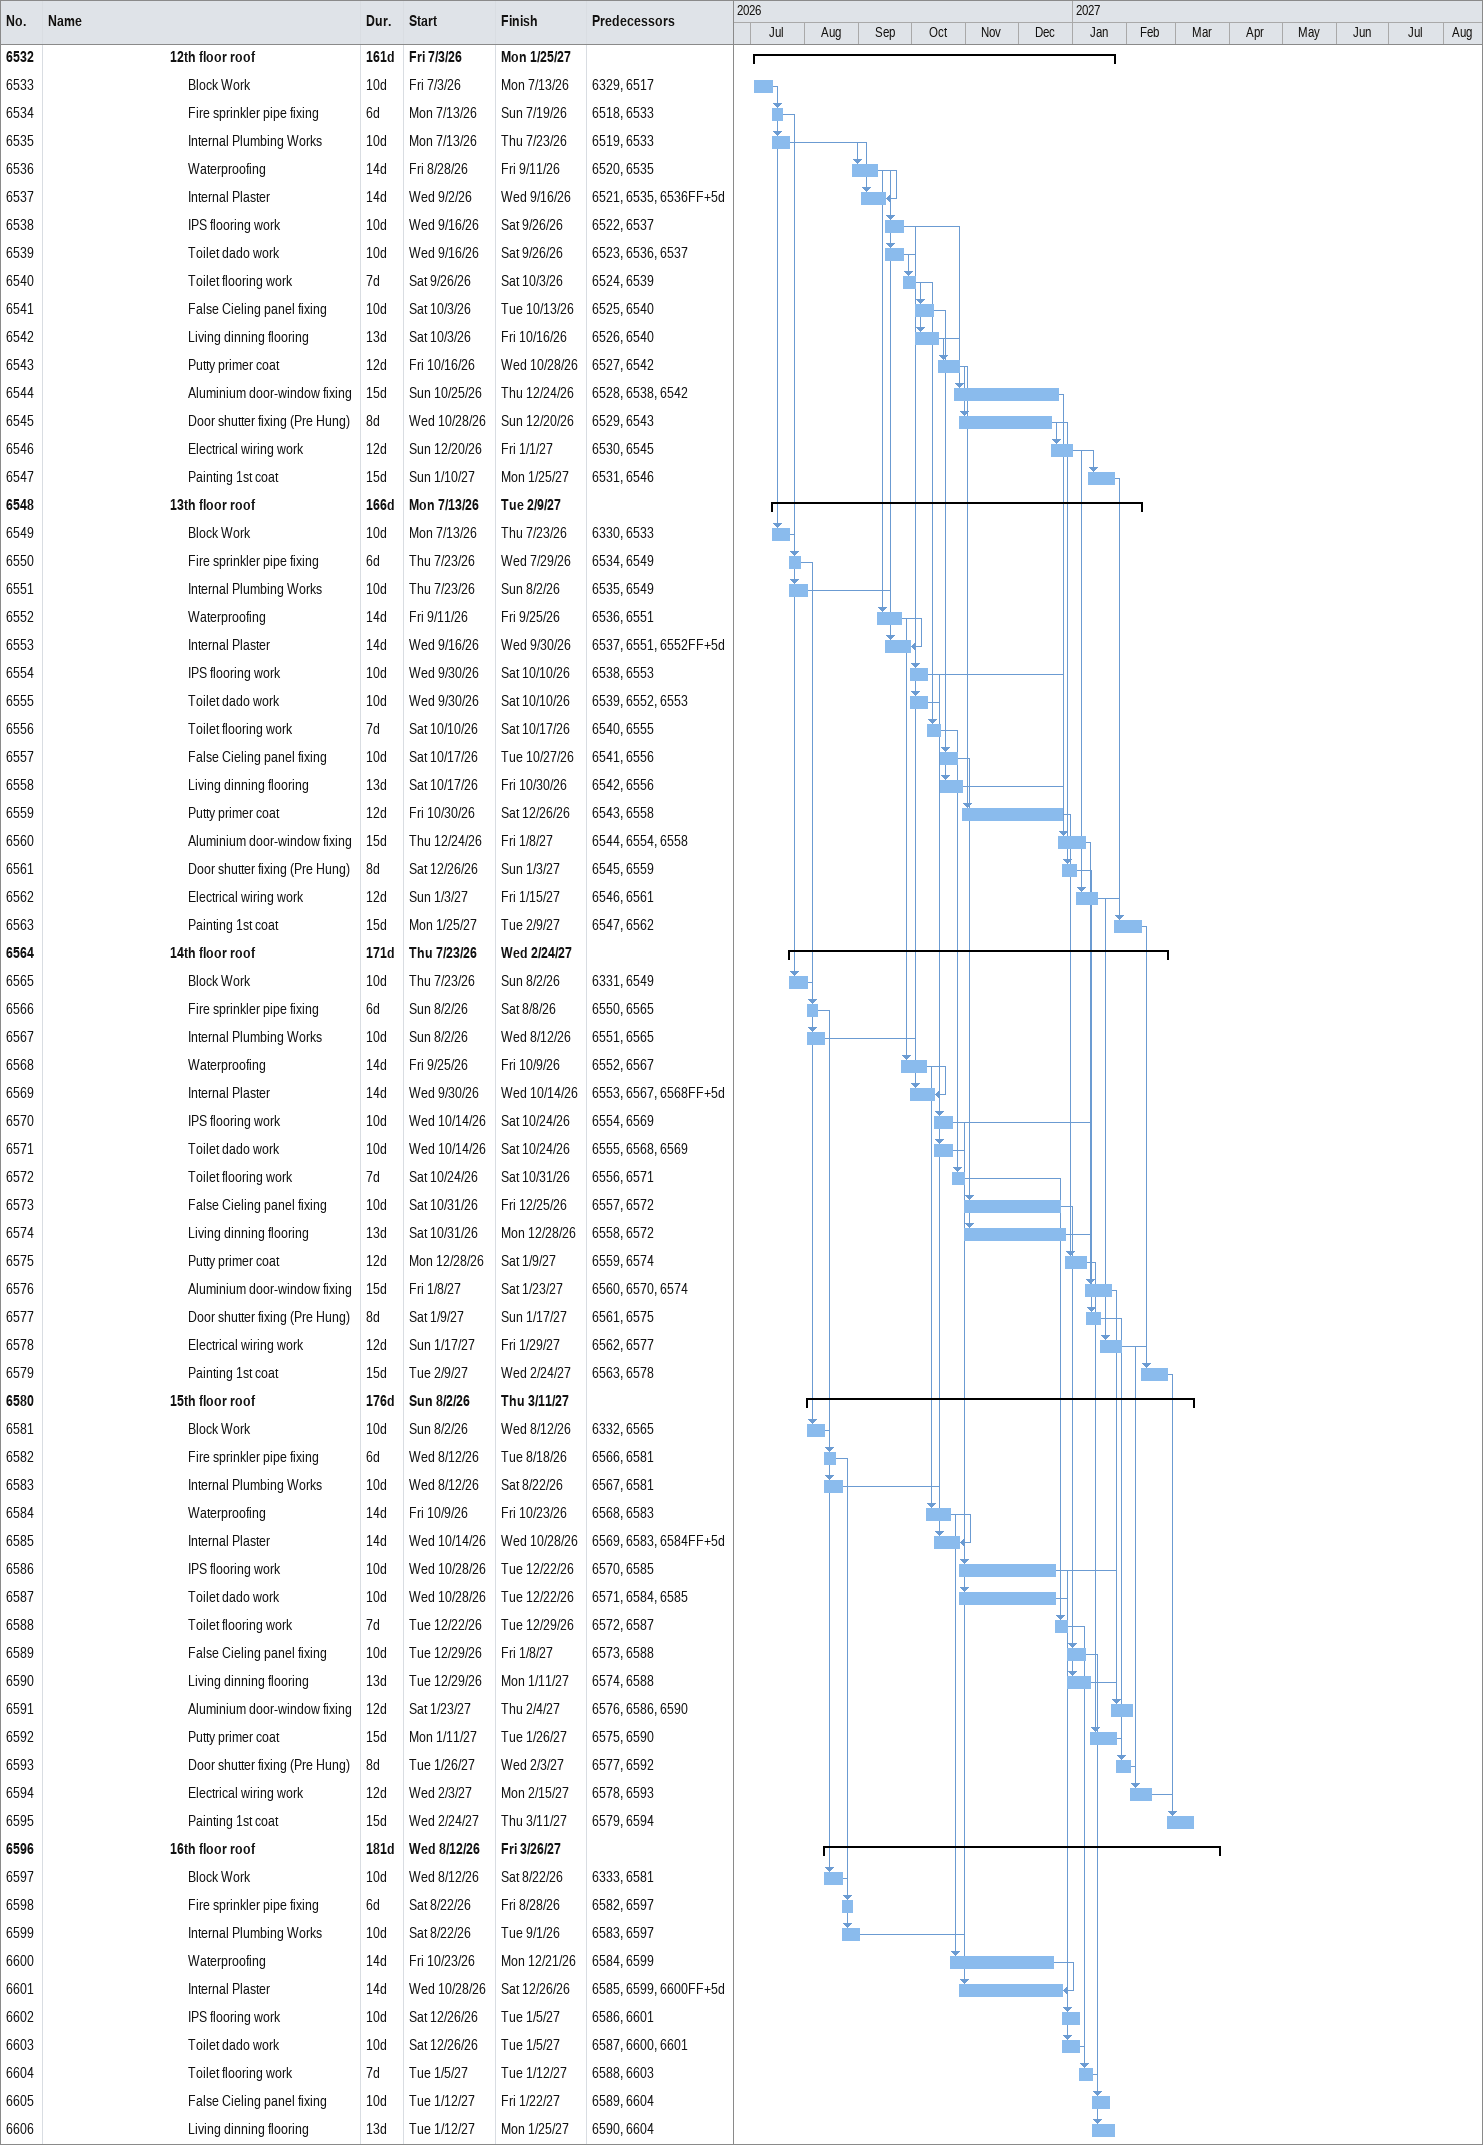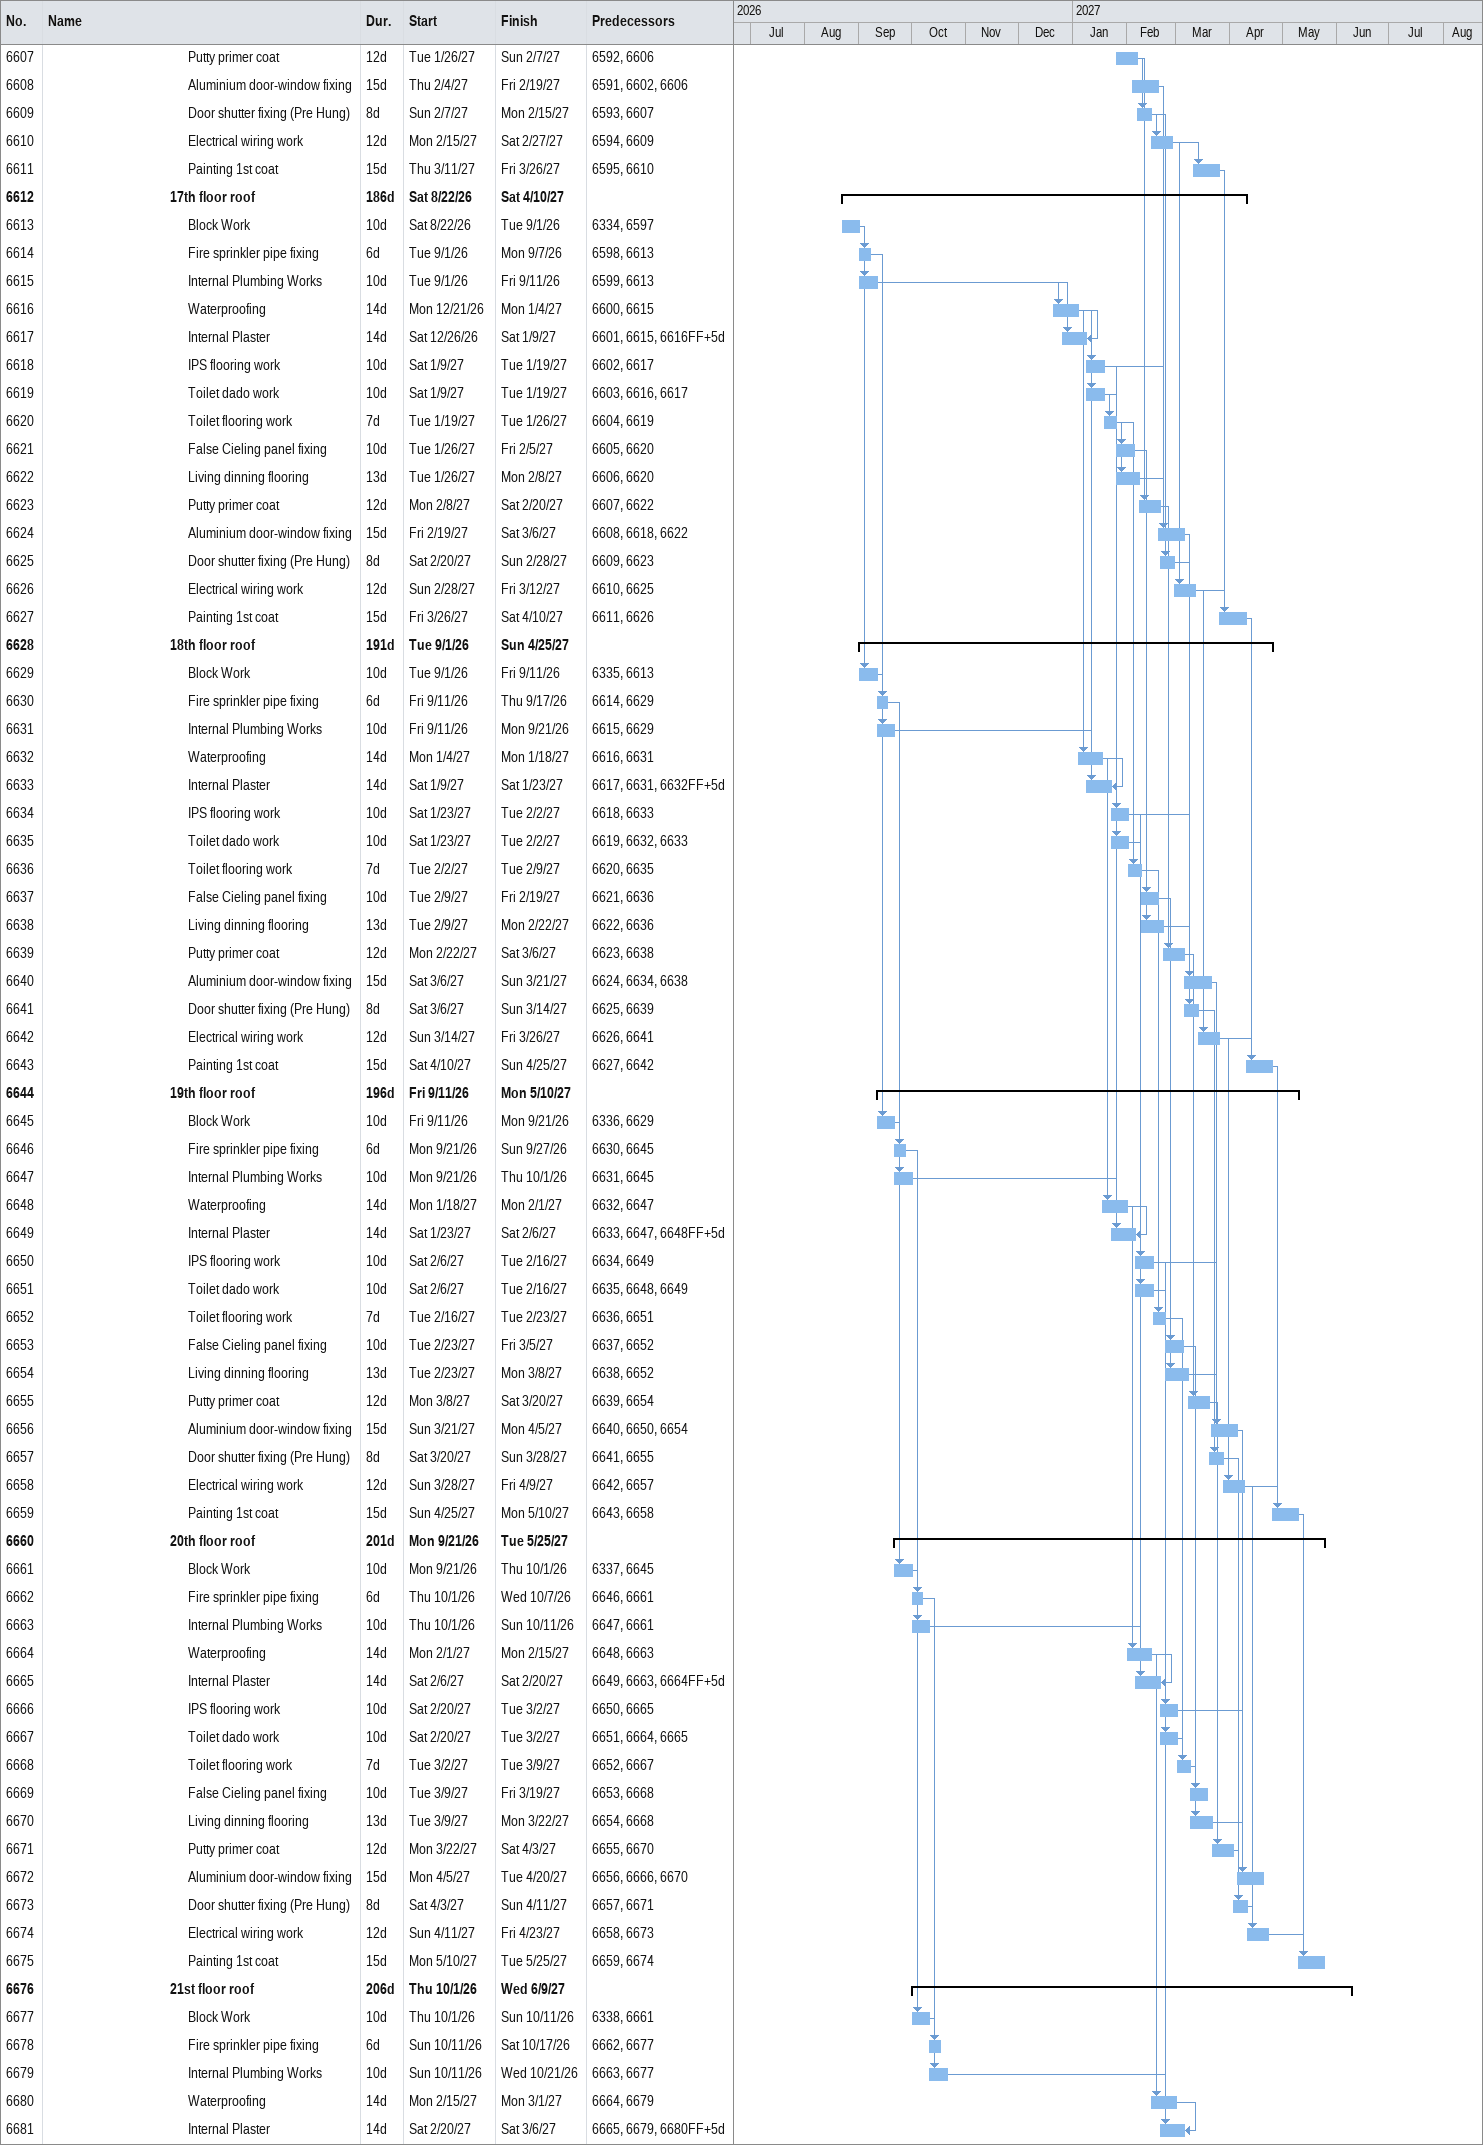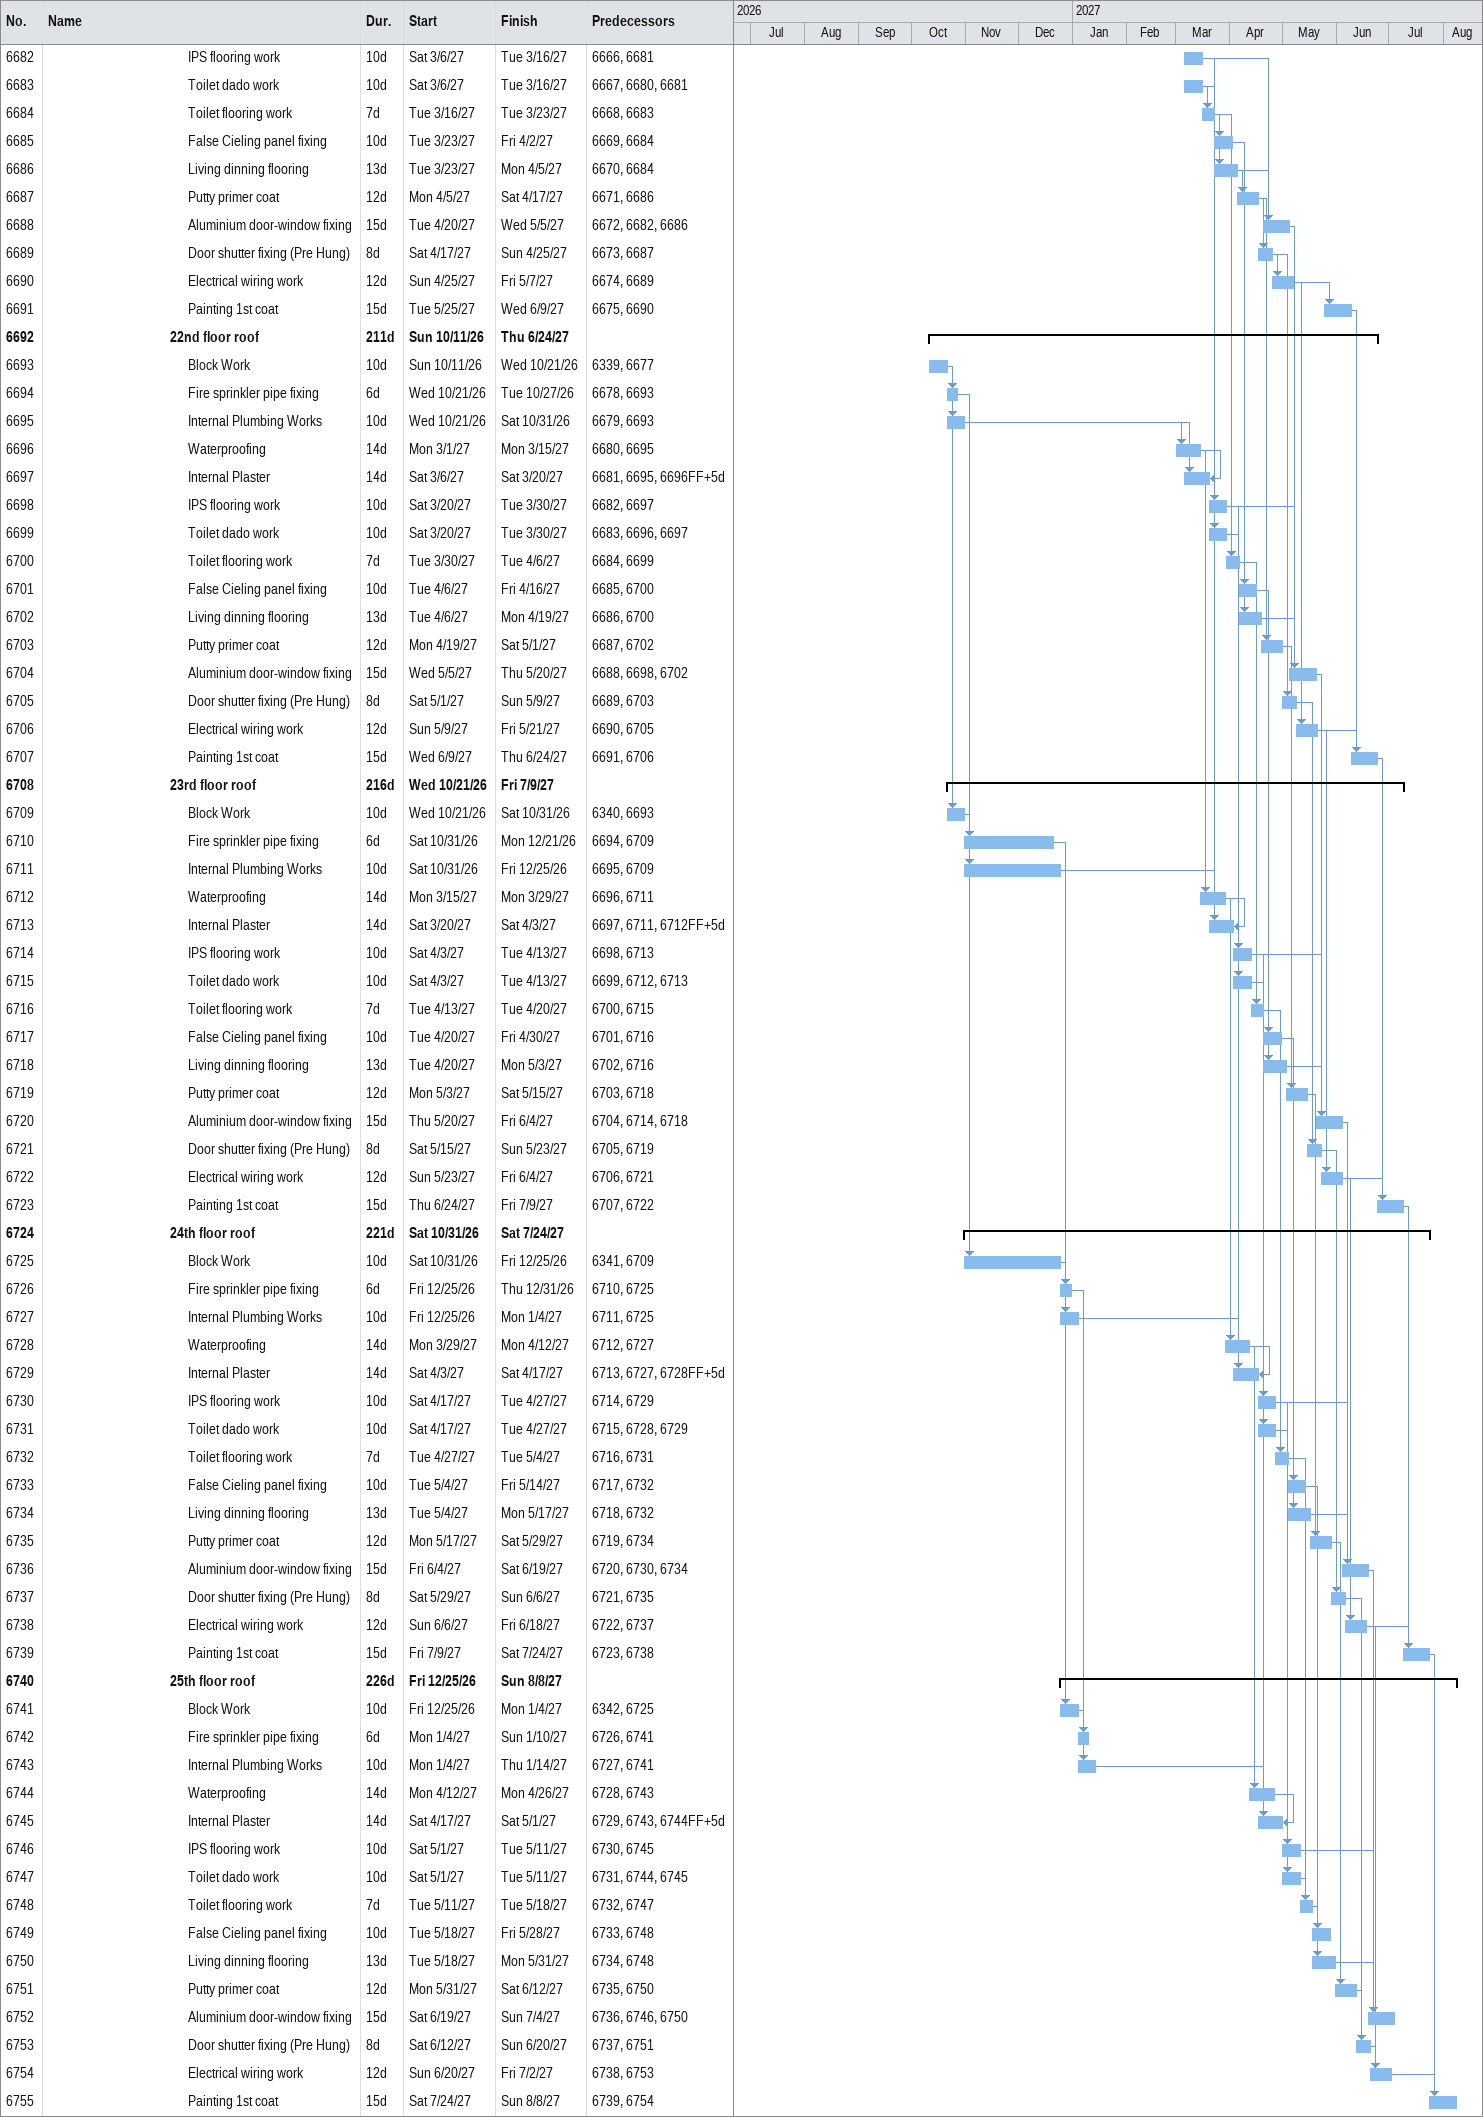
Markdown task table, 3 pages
| ID | Level | Task | Duration | Start | Finish | Predecessors |
|---|---|---|---|---|---|---|
| 6532 | 8 | **12th floor roof** | 161d | 2026-07-03 | 2027-01-25 |  |
| 6533 | 9 | Block Work | 10d | 2026-07-03 | 2026-07-13 | 6329, 6517 |
| 6534 | 9 | Fire sprinkler pipe fixing | 6d | 2026-07-13 | 2026-07-19 | 6518, 6533 |
| 6535 | 9 | Internal Plumbing Works | 10d | 2026-07-13 | 2026-07-23 | 6519, 6533 |
| 6536 | 9 | Waterproofing | 14d | 2026-08-28 | 2026-09-11 | 6520, 6535 |
| 6537 | 9 | Internal Plaster | 14d | 2026-09-02 | 2026-09-16 | 6521, 6535, 6536FF+5d |
| 6538 | 9 | IPS flooring work | 10d | 2026-09-16 | 2026-09-26 | 6522, 6537 |
| 6539 | 9 | Toilet dado work | 10d | 2026-09-16 | 2026-09-26 | 6523, 6536, 6537 |
| 6540 | 9 | Toilet flooring work | 7d | 2026-09-26 | 2026-10-03 | 6524, 6539 |
| 6541 | 9 | False Cieling panel fixing | 10d | 2026-10-03 | 2026-10-13 | 6525, 6540 |
| 6542 | 9 | Living dinning flooring | 13d | 2026-10-03 | 2026-10-16 | 6526, 6540 |
| 6543 | 9 | Putty primer coat | 12d | 2026-10-16 | 2026-10-28 | 6527, 6542 |
| 6544 | 9 | Aluminium door-window fixing | 15d | 2026-10-25 | 2026-12-24 | 6528, 6538, 6542 |
| 6545 | 9 | Door shutter fixing (Pre Hung) | 8d | 2026-10-28 | 2026-12-20 | 6529, 6543 |
| 6546 | 9 | Electrical wiring work | 12d | 2026-12-20 | 2027-01-01 | 6530, 6545 |
| 6547 | 9 | Painting 1st coat | 15d | 2027-01-10 | 2027-01-25 | 6531, 6546 |
| 6548 | 8 | **13th floor roof** | 166d | 2026-07-13 | 2027-02-09 |  |
| 6549 | 9 | Block Work | 10d | 2026-07-13 | 2026-07-23 | 6330, 6533 |
| 6550 | 9 | Fire sprinkler pipe fixing | 6d | 2026-07-23 | 2026-07-29 | 6534, 6549 |
| 6551 | 9 | Internal Plumbing Works | 10d | 2026-07-23 | 2026-08-02 | 6535, 6549 |
| 6552 | 9 | Waterproofing | 14d | 2026-09-11 | 2026-09-25 | 6536, 6551 |
| 6553 | 9 | Internal Plaster | 14d | 2026-09-16 | 2026-09-30 | 6537, 6551, 6552FF+5d |
| 6554 | 9 | IPS flooring work | 10d | 2026-09-30 | 2026-10-10 | 6538, 6553 |
| 6555 | 9 | Toilet dado work | 10d | 2026-09-30 | 2026-10-10 | 6539, 6552, 6553 |
| 6556 | 9 | Toilet flooring work | 7d | 2026-10-10 | 2026-10-17 | 6540, 6555 |
| 6557 | 9 | False Cieling panel fixing | 10d | 2026-10-17 | 2026-10-27 | 6541, 6556 |
| 6558 | 9 | Living dinning flooring | 13d | 2026-10-17 | 2026-10-30 | 6542, 6556 |
| 6559 | 9 | Putty primer coat | 12d | 2026-10-30 | 2026-12-26 | 6543, 6558 |
| 6560 | 9 | Aluminium door-window fixing | 15d | 2026-12-24 | 2027-01-08 | 6544, 6554, 6558 |
| 6561 | 9 | Door shutter fixing (Pre Hung) | 8d | 2026-12-26 | 2027-01-03 | 6545, 6559 |
| 6562 | 9 | Electrical wiring work | 12d | 2027-01-03 | 2027-01-15 | 6546, 6561 |
| 6563 | 9 | Painting 1st coat | 15d | 2027-01-25 | 2027-02-09 | 6547, 6562 |
| 6564 | 8 | **14th floor roof** | 171d | 2026-07-23 | 2027-02-24 |  |
| 6565 | 9 | Block Work | 10d | 2026-07-23 | 2026-08-02 | 6331, 6549 |
| 6566 | 9 | Fire sprinkler pipe fixing | 6d | 2026-08-02 | 2026-08-08 | 6550, 6565 |
| 6567 | 9 | Internal Plumbing Works | 10d | 2026-08-02 | 2026-08-12 | 6551, 6565 |
| 6568 | 9 | Waterproofing | 14d | 2026-09-25 | 2026-10-09 | 6552, 6567 |
| 6569 | 9 | Internal Plaster | 14d | 2026-09-30 | 2026-10-14 | 6553, 6567, 6568FF+5d |
| 6570 | 9 | IPS flooring work | 10d | 2026-10-14 | 2026-10-24 | 6554, 6569 |
| 6571 | 9 | Toilet dado work | 10d | 2026-10-14 | 2026-10-24 | 6555, 6568, 6569 |
| 6572 | 9 | Toilet flooring work | 7d | 2026-10-24 | 2026-10-31 | 6556, 6571 |
| 6573 | 9 | False Cieling panel fixing | 10d | 2026-10-31 | 2026-12-25 | 6557, 6572 |
| 6574 | 9 | Living dinning flooring | 13d | 2026-10-31 | 2026-12-28 | 6558, 6572 |
| 6575 | 9 | Putty primer coat | 12d | 2026-12-28 | 2027-01-09 | 6559, 6574 |
| 6576 | 9 | Aluminium door-window fixing | 15d | 2027-01-08 | 2027-01-23 | 6560, 6570, 6574 |
| 6577 | 9 | Door shutter fixing (Pre Hung) | 8d | 2027-01-09 | 2027-01-17 | 6561, 6575 |
| 6578 | 9 | Electrical wiring work | 12d | 2027-01-17 | 2027-01-29 | 6562, 6577 |
| 6579 | 9 | Painting 1st coat | 15d | 2027-02-09 | 2027-02-24 | 6563, 6578 |
| 6580 | 8 | **15th floor roof** | 176d | 2026-08-02 | 2027-03-11 |  |
| 6581 | 9 | Block Work | 10d | 2026-08-02 | 2026-08-12 | 6332, 6565 |
| 6582 | 9 | Fire sprinkler pipe fixing | 6d | 2026-08-12 | 2026-08-18 | 6566, 6581 |
| 6583 | 9 | Internal Plumbing Works | 10d | 2026-08-12 | 2026-08-22 | 6567, 6581 |
| 6584 | 9 | Waterproofing | 14d | 2026-10-09 | 2026-10-23 | 6568, 6583 |
| 6585 | 9 | Internal Plaster | 14d | 2026-10-14 | 2026-10-28 | 6569, 6583, 6584FF+5d |
| 6586 | 9 | IPS flooring work | 10d | 2026-10-28 | 2026-12-22 | 6570, 6585 |
| 6587 | 9 | Toilet dado work | 10d | 2026-10-28 | 2026-12-22 | 6571, 6584, 6585 |
| 6588 | 9 | Toilet flooring work | 7d | 2026-12-22 | 2026-12-29 | 6572, 6587 |
| 6589 | 9 | False Cieling panel fixing | 10d | 2026-12-29 | 2027-01-08 | 6573, 6588 |
| 6590 | 9 | Living dinning flooring | 13d | 2026-12-29 | 2027-01-11 | 6574, 6588 |
| 6591 | 9 | Aluminium door-window fixing | 12d | 2027-01-23 | 2027-02-04 | 6576, 6586, 6590 |
| 6592 | 9 | Putty primer coat | 15d | 2027-01-11 | 2027-01-26 | 6575, 6590 |
| 6593 | 9 | Door shutter fixing (Pre Hung) | 8d | 2027-01-26 | 2027-02-03 | 6577, 6592 |
| 6594 | 9 | Electrical wiring work | 12d | 2027-02-03 | 2027-02-15 | 6578, 6593 |
| 6595 | 9 | Painting 1st coat | 15d | 2027-02-24 | 2027-03-11 | 6579, 6594 |
| 6596 | 8 | **16th floor roof** | 181d | 2026-08-12 | 2027-03-26 |  |
| 6597 | 9 | Block Work | 10d | 2026-08-12 | 2026-08-22 | 6333, 6581 |
| 6598 | 9 | Fire sprinkler pipe fixing | 6d | 2026-08-22 | 2026-08-28 | 6582, 6597 |
| 6599 | 9 | Internal Plumbing Works | 10d | 2026-08-22 | 2026-09-01 | 6583, 6597 |
| 6600 | 9 | Waterproofing | 14d | 2026-10-23 | 2026-12-21 | 6584, 6599 |
| 6601 | 9 | Internal Plaster | 14d | 2026-10-28 | 2026-12-26 | 6585, 6599, 6600FF+5d |
| 6602 | 9 | IPS flooring work | 10d | 2026-12-26 | 2027-01-05 | 6586, 6601 |
| 6603 | 9 | Toilet dado work | 10d | 2026-12-26 | 2027-01-05 | 6587, 6600, 6601 |
| 6604 | 9 | Toilet flooring work | 7d | 2027-01-05 | 2027-01-12 | 6588, 6603 |
| 6605 | 9 | False Cieling panel fixing | 10d | 2027-01-12 | 2027-01-22 | 6589, 6604 |
| 6606 | 9 | Living dinning flooring | 13d | 2027-01-12 | 2027-01-25 | 6590, 6604 |
| 6607 | 9 | Putty primer coat | 12d | 2027-01-26 | 2027-02-07 | 6592, 6606 |
| 6608 | 9 | Aluminium door-window fixing | 15d | 2027-02-04 | 2027-02-19 | 6591, 6602, 6606 |
| 6609 | 9 | Door shutter fixing (Pre Hung) | 8d | 2027-02-07 | 2027-02-15 | 6593, 6607 |
| 6610 | 9 | Electrical wiring work | 12d | 2027-02-15 | 2027-02-27 | 6594, 6609 |
| 6611 | 9 | Painting 1st coat | 15d | 2027-03-11 | 2027-03-26 | 6595, 6610 |
| 6612 | 8 | **17th floor roof** | 186d | 2026-08-22 | 2027-04-10 |  |
| 6613 | 9 | Block Work | 10d | 2026-08-22 | 2026-09-01 | 6334, 6597 |
| 6614 | 9 | Fire sprinkler pipe fixing | 6d | 2026-09-01 | 2026-09-07 | 6598, 6613 |
| 6615 | 9 | Internal Plumbing Works | 10d | 2026-09-01 | 2026-09-11 | 6599, 6613 |
| 6616 | 9 | Waterproofing | 14d | 2026-12-21 | 2027-01-04 | 6600, 6615 |
| 6617 | 9 | Internal Plaster | 14d | 2026-12-26 | 2027-01-09 | 6601, 6615, 6616FF+5d |
| 6618 | 9 | IPS flooring work | 10d | 2027-01-09 | 2027-01-19 | 6602, 6617 |
| 6619 | 9 | Toilet dado work | 10d | 2027-01-09 | 2027-01-19 | 6603, 6616, 6617 |
| 6620 | 9 | Toilet flooring work | 7d | 2027-01-19 | 2027-01-26 | 6604, 6619 |
| 6621 | 9 | False Cieling panel fixing | 10d | 2027-01-26 | 2027-02-05 | 6605, 6620 |
| 6622 | 9 | Living dinning flooring | 13d | 2027-01-26 | 2027-02-08 | 6606, 6620 |
| 6623 | 9 | Putty primer coat | 12d | 2027-02-08 | 2027-02-20 | 6607, 6622 |
| 6624 | 9 | Aluminium door-window fixing | 15d | 2027-02-19 | 2027-03-06 | 6608, 6618, 6622 |
| 6625 | 9 | Door shutter fixing (Pre Hung) | 8d | 2027-02-20 | 2027-02-28 | 6609, 6623 |
| 6626 | 9 | Electrical wiring work | 12d | 2027-02-28 | 2027-03-12 | 6610, 6625 |
| 6627 | 9 | Painting 1st coat | 15d | 2027-03-26 | 2027-04-10 | 6611, 6626 |
| 6628 | 8 | **18th floor roof** | 191d | 2026-09-01 | 2027-04-25 |  |
| 6629 | 9 | Block Work | 10d | 2026-09-01 | 2026-09-11 | 6335, 6613 |
| 6630 | 9 | Fire sprinkler pipe fixing | 6d | 2026-09-11 | 2026-09-17 | 6614, 6629 |
| 6631 | 9 | Internal Plumbing Works | 10d | 2026-09-11 | 2026-09-21 | 6615, 6629 |
| 6632 | 9 | Waterproofing | 14d | 2027-01-04 | 2027-01-18 | 6616, 6631 |
| 6633 | 9 | Internal Plaster | 14d | 2027-01-09 | 2027-01-23 | 6617, 6631, 6632FF+5d |
| 6634 | 9 | IPS flooring work | 10d | 2027-01-23 | 2027-02-02 | 6618, 6633 |
| 6635 | 9 | Toilet dado work | 10d | 2027-01-23 | 2027-02-02 | 6619, 6632, 6633 |
| 6636 | 9 | Toilet flooring work | 7d | 2027-02-02 | 2027-02-09 | 6620, 6635 |
| 6637 | 9 | False Cieling panel fixing | 10d | 2027-02-09 | 2027-02-19 | 6621, 6636 |
| 6638 | 9 | Living dinning flooring | 13d | 2027-02-09 | 2027-02-22 | 6622, 6636 |
| 6639 | 9 | Putty primer coat | 12d | 2027-02-22 | 2027-03-06 | 6623, 6638 |
| 6640 | 9 | Aluminium door-window fixing | 15d | 2027-03-06 | 2027-03-21 | 6624, 6634, 6638 |
| 6641 | 9 | Door shutter fixing (Pre Hung) | 8d | 2027-03-06 | 2027-03-14 | 6625, 6639 |
| 6642 | 9 | Electrical wiring work | 12d | 2027-03-14 | 2027-03-26 | 6626, 6641 |
| 6643 | 9 | Painting 1st coat | 15d | 2027-04-10 | 2027-04-25 | 6627, 6642 |
| 6644 | 8 | **19th floor roof** | 196d | 2026-09-11 | 2027-05-10 |  |
| 6645 | 9 | Block Work | 10d | 2026-09-11 | 2026-09-21 | 6336, 6629 |
| 6646 | 9 | Fire sprinkler pipe fixing | 6d | 2026-09-21 | 2026-09-27 | 6630, 6645 |
| 6647 | 9 | Internal Plumbing Works | 10d | 2026-09-21 | 2026-10-01 | 6631, 6645 |
| 6648 | 9 | Waterproofing | 14d | 2027-01-18 | 2027-02-01 | 6632, 6647 |
| 6649 | 9 | Internal Plaster | 14d | 2027-01-23 | 2027-02-06 | 6633, 6647, 6648FF+5d |
| 6650 | 9 | IPS flooring work | 10d | 2027-02-06 | 2027-02-16 | 6634, 6649 |
| 6651 | 9 | Toilet dado work | 10d | 2027-02-06 | 2027-02-16 | 6635, 6648, 6649 |
| 6652 | 9 | Toilet flooring work | 7d | 2027-02-16 | 2027-02-23 | 6636, 6651 |
| 6653 | 9 | False Cieling panel fixing | 10d | 2027-02-23 | 2027-03-05 | 6637, 6652 |
| 6654 | 9 | Living dinning flooring | 13d | 2027-02-23 | 2027-03-08 | 6638, 6652 |
| 6655 | 9 | Putty primer coat | 12d | 2027-03-08 | 2027-03-20 | 6639, 6654 |
| 6656 | 9 | Aluminium door-window fixing | 15d | 2027-03-21 | 2027-04-05 | 6640, 6650, 6654 |
| 6657 | 9 | Door shutter fixing (Pre Hung) | 8d | 2027-03-20 | 2027-03-28 | 6641, 6655 |
| 6658 | 9 | Electrical wiring work | 12d | 2027-03-28 | 2027-04-09 | 6642, 6657 |
| 6659 | 9 | Painting 1st coat | 15d | 2027-04-25 | 2027-05-10 | 6643, 6658 |
| 6660 | 8 | **20th floor roof** | 201d | 2026-09-21 | 2027-05-25 |  |
| 6661 | 9 | Block Work | 10d | 2026-09-21 | 2026-10-01 | 6337, 6645 |
| 6662 | 9 | Fire sprinkler pipe fixing | 6d | 2026-10-01 | 2026-10-07 | 6646, 6661 |
| 6663 | 9 | Internal Plumbing Works | 10d | 2026-10-01 | 2026-10-11 | 6647, 6661 |
| 6664 | 9 | Waterproofing | 14d | 2027-02-01 | 2027-02-15 | 6648, 6663 |
| 6665 | 9 | Internal Plaster | 14d | 2027-02-06 | 2027-02-20 | 6649, 6663, 6664FF+5d |
| 6666 | 9 | IPS flooring work | 10d | 2027-02-20 | 2027-03-02 | 6650, 6665 |
| 6667 | 9 | Toilet dado work | 10d | 2027-02-20 | 2027-03-02 | 6651, 6664, 6665 |
| 6668 | 9 | Toilet flooring work | 7d | 2027-03-02 | 2027-03-09 | 6652, 6667 |
| 6669 | 9 | False Cieling panel fixing | 10d | 2027-03-09 | 2027-03-19 | 6653, 6668 |
| 6670 | 9 | Living dinning flooring | 13d | 2027-03-09 | 2027-03-22 | 6654, 6668 |
| 6671 | 9 | Putty primer coat | 12d | 2027-03-22 | 2027-04-03 | 6655, 6670 |
| 6672 | 9 | Aluminium door-window fixing | 15d | 2027-04-05 | 2027-04-20 | 6656, 6666, 6670 |
| 6673 | 9 | Door shutter fixing (Pre Hung) | 8d | 2027-04-03 | 2027-04-11 | 6657, 6671 |
| 6674 | 9 | Electrical wiring work | 12d | 2027-04-11 | 2027-04-23 | 6658, 6673 |
| 6675 | 9 | Painting 1st coat | 15d | 2027-05-10 | 2027-05-25 | 6659, 6674 |
| 6676 | 8 | **21st floor roof** | 206d | 2026-10-01 | 2027-06-09 |  |
| 6677 | 9 | Block Work | 10d | 2026-10-01 | 2026-10-11 | 6338, 6661 |
| 6678 | 9 | Fire sprinkler pipe fixing | 6d | 2026-10-11 | 2026-10-17 | 6662, 6677 |
| 6679 | 9 | Internal Plumbing Works | 10d | 2026-10-11 | 2026-10-21 | 6663, 6677 |
| 6680 | 9 | Waterproofing | 14d | 2027-02-15 | 2027-03-01 | 6664, 6679 |
| 6681 | 9 | Internal Plaster | 14d | 2027-02-20 | 2027-03-06 | 6665, 6679, 6680FF+5d |
| 6682 | 9 | IPS flooring work | 10d | 2027-03-06 | 2027-03-16 | 6666, 6681 |
| 6683 | 9 | Toilet dado work | 10d | 2027-03-06 | 2027-03-16 | 6667, 6680, 6681 |
| 6684 | 9 | Toilet flooring work | 7d | 2027-03-16 | 2027-03-23 | 6668, 6683 |
| 6685 | 9 | False Cieling panel fixing | 10d | 2027-03-23 | 2027-04-02 | 6669, 6684 |
| 6686 | 9 | Living dinning flooring | 13d | 2027-03-23 | 2027-04-05 | 6670, 6684 |
| 6687 | 9 | Putty primer coat | 12d | 2027-04-05 | 2027-04-17 | 6671, 6686 |
| 6688 | 9 | Aluminium door-window fixing | 15d | 2027-04-20 | 2027-05-05 | 6672, 6682, 6686 |
| 6689 | 9 | Door shutter fixing (Pre Hung) | 8d | 2027-04-17 | 2027-04-25 | 6673, 6687 |
| 6690 | 9 | Electrical wiring work | 12d | 2027-04-25 | 2027-05-07 | 6674, 6689 |
| 6691 | 9 | Painting 1st coat | 15d | 2027-05-25 | 2027-06-09 | 6675, 6690 |
| 6692 | 8 | **22nd floor roof** | 211d | 2026-10-11 | 2027-06-24 |  |
| 6693 | 9 | Block Work | 10d | 2026-10-11 | 2026-10-21 | 6339, 6677 |
| 6694 | 9 | Fire sprinkler pipe fixing | 6d | 2026-10-21 | 2026-10-27 | 6678, 6693 |
| 6695 | 9 | Internal Plumbing Works | 10d | 2026-10-21 | 2026-10-31 | 6679, 6693 |
| 6696 | 9 | Waterproofing | 14d | 2027-03-01 | 2027-03-15 | 6680, 6695 |
| 6697 | 9 | Internal Plaster | 14d | 2027-03-06 | 2027-03-20 | 6681, 6695, 6696FF+5d |
| 6698 | 9 | IPS flooring work | 10d | 2027-03-20 | 2027-03-30 | 6682, 6697 |
| 6699 | 9 | Toilet dado work | 10d | 2027-03-20 | 2027-03-30 | 6683, 6696, 6697 |
| 6700 | 9 | Toilet flooring work | 7d | 2027-03-30 | 2027-04-06 | 6684, 6699 |
| 6701 | 9 | False Cieling panel fixing | 10d | 2027-04-06 | 2027-04-16 | 6685, 6700 |
| 6702 | 9 | Living dinning flooring | 13d | 2027-04-06 | 2027-04-19 | 6686, 6700 |
| 6703 | 9 | Putty primer coat | 12d | 2027-04-19 | 2027-05-01 | 6687, 6702 |
| 6704 | 9 | Aluminium door-window fixing | 15d | 2027-05-05 | 2027-05-20 | 6688, 6698, 6702 |
| 6705 | 9 | Door shutter fixing (Pre Hung) | 8d | 2027-05-01 | 2027-05-09 | 6689, 6703 |
| 6706 | 9 | Electrical wiring work | 12d | 2027-05-09 | 2027-05-21 | 6690, 6705 |
| 6707 | 9 | Painting 1st coat | 15d | 2027-06-09 | 2027-06-24 | 6691, 6706 |
| 6708 | 8 | **23rd floor roof** | 216d | 2026-10-21 | 2027-07-09 |  |
| 6709 | 9 | Block Work | 10d | 2026-10-21 | 2026-10-31 | 6340, 6693 |
| 6710 | 9 | Fire sprinkler pipe fixing | 6d | 2026-10-31 | 2026-12-21 | 6694, 6709 |
| 6711 | 9 | Internal Plumbing Works | 10d | 2026-10-31 | 2026-12-25 | 6695, 6709 |
| 6712 | 9 | Waterproofing | 14d | 2027-03-15 | 2027-03-29 | 6696, 6711 |
| 6713 | 9 | Internal Plaster | 14d | 2027-03-20 | 2027-04-03 | 6697, 6711, 6712FF+5d |
| 6714 | 9 | IPS flooring work | 10d | 2027-04-03 | 2027-04-13 | 6698, 6713 |
| 6715 | 9 | Toilet dado work | 10d | 2027-04-03 | 2027-04-13 | 6699, 6712, 6713 |
| 6716 | 9 | Toilet flooring work | 7d | 2027-04-13 | 2027-04-20 | 6700, 6715 |
| 6717 | 9 | False Cieling panel fixing | 10d | 2027-04-20 | 2027-04-30 | 6701, 6716 |
| 6718 | 9 | Living dinning flooring | 13d | 2027-04-20 | 2027-05-03 | 6702, 6716 |
| 6719 | 9 | Putty primer coat | 12d | 2027-05-03 | 2027-05-15 | 6703, 6718 |
| 6720 | 9 | Aluminium door-window fixing | 15d | 2027-05-20 | 2027-06-04 | 6704, 6714, 6718 |
| 6721 | 9 | Door shutter fixing (Pre Hung) | 8d | 2027-05-15 | 2027-05-23 | 6705, 6719 |
| 6722 | 9 | Electrical wiring work | 12d | 2027-05-23 | 2027-06-04 | 6706, 6721 |
| 6723 | 9 | Painting 1st coat | 15d | 2027-06-24 | 2027-07-09 | 6707, 6722 |
| 6724 | 8 | **24th floor roof** | 221d | 2026-10-31 | 2027-07-24 |  |
| 6725 | 9 | Block Work | 10d | 2026-10-31 | 2026-12-25 | 6341, 6709 |
| 6726 | 9 | Fire sprinkler pipe fixing | 6d | 2026-12-25 | 2026-12-31 | 6710, 6725 |
| 6727 | 9 | Internal Plumbing Works | 10d | 2026-12-25 | 2027-01-04 | 6711, 6725 |
| 6728 | 9 | Waterproofing | 14d | 2027-03-29 | 2027-04-12 | 6712, 6727 |
| 6729 | 9 | Internal Plaster | 14d | 2027-04-03 | 2027-04-17 | 6713, 6727, 6728FF+5d |
| 6730 | 9 | IPS flooring work | 10d | 2027-04-17 | 2027-04-27 | 6714, 6729 |
| 6731 | 9 | Toilet dado work | 10d | 2027-04-17 | 2027-04-27 | 6715, 6728, 6729 |
| 6732 | 9 | Toilet flooring work | 7d | 2027-04-27 | 2027-05-04 | 6716, 6731 |
| 6733 | 9 | False Cieling panel fixing | 10d | 2027-05-04 | 2027-05-14 | 6717, 6732 |
| 6734 | 9 | Living dinning flooring | 13d | 2027-05-04 | 2027-05-17 | 6718, 6732 |
| 6735 | 9 | Putty primer coat | 12d | 2027-05-17 | 2027-05-29 | 6719, 6734 |
| 6736 | 9 | Aluminium door-window fixing | 15d | 2027-06-04 | 2027-06-19 | 6720, 6730, 6734 |
| 6737 | 9 | Door shutter fixing (Pre Hung) | 8d | 2027-05-29 | 2027-06-06 | 6721, 6735 |
| 6738 | 9 | Electrical wiring work | 12d | 2027-06-06 | 2027-06-18 | 6722, 6737 |
| 6739 | 9 | Painting 1st coat | 15d | 2027-07-09 | 2027-07-24 | 6723, 6738 |
| 6740 | 8 | **25th floor roof** | 226d | 2026-12-25 | 2027-08-08 |  |
| 6741 | 9 | Block Work | 10d | 2026-12-25 | 2027-01-04 | 6342, 6725 |
| 6742 | 9 | Fire sprinkler pipe fixing | 6d | 2027-01-04 | 2027-01-10 | 6726, 6741 |
| 6743 | 9 | Internal Plumbing Works | 10d | 2027-01-04 | 2027-01-14 | 6727, 6741 |
| 6744 | 9 | Waterproofing | 14d | 2027-04-12 | 2027-04-26 | 6728, 6743 |
| 6745 | 9 | Internal Plaster | 14d | 2027-04-17 | 2027-05-01 | 6729, 6743, 6744FF+5d |
| 6746 | 9 | IPS flooring work | 10d | 2027-05-01 | 2027-05-11 | 6730, 6745 |
| 6747 | 9 | Toilet dado work | 10d | 2027-05-01 | 2027-05-11 | 6731, 6744, 6745 |
| 6748 | 9 | Toilet flooring work | 7d | 2027-05-11 | 2027-05-18 | 6732, 6747 |
| 6749 | 9 | False Cieling panel fixing | 10d | 2027-05-18 | 2027-05-28 | 6733, 6748 |
| 6750 | 9 | Living dinning flooring | 13d | 2027-05-18 | 2027-05-31 | 6734, 6748 |
| 6751 | 9 | Putty primer coat | 12d | 2027-05-31 | 2027-06-12 | 6735, 6750 |
| 6752 | 9 | Aluminium door-window fixing | 15d | 2027-06-19 | 2027-07-04 | 6736, 6746, 6750 |
| 6753 | 9 | Door shutter fixing (Pre Hung) | 8d | 2027-06-12 | 2027-06-20 | 6737, 6751 |
| 6754 | 9 | Electrical wiring work | 12d | 2027-06-20 | 2027-07-02 | 6738, 6753 |
| 6755 | 9 | Painting 1st coat | 15d | 2027-07-24 | 2027-08-08 | 6739, 6754 |
